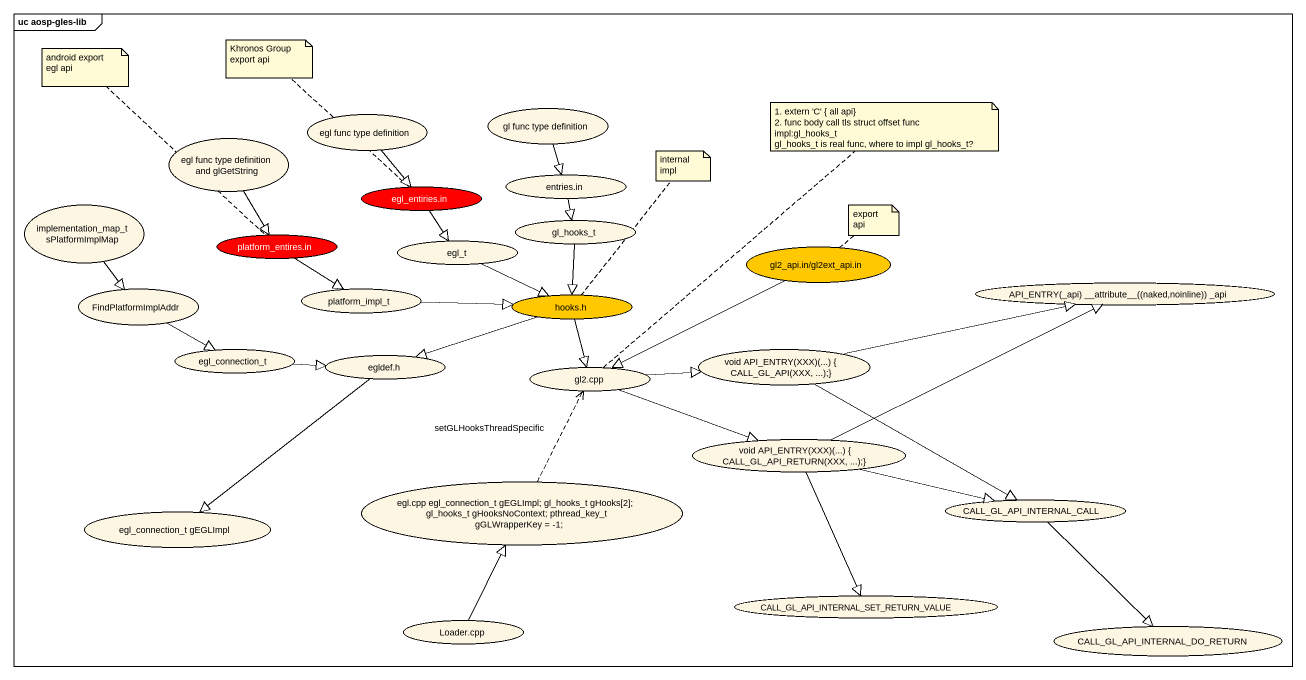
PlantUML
@startuml
mainframe uc aosp-gles-lib
usecase "egl func type definition" as egl_func_type_definition
usecase "gl func type definition" as gl_func_type_definition
usecase "egl func type definition and glGetString" as egl_func_type_definition_2
usecase "implementation_map_t sPlatformImplMap" as implementation_map_t
usecase "egl_entiries.in" as egl_entiries_in #FF0000
usecase "entries.in" as entries_in
usecase "platform_entires.in" as platform_entires_in #FF0000
usecase egl_t
usecase gl_hooks_t
usecase "gl2_api.in/gl2ext_api.in" as gl2_api_in_gl2ext_api_in #FFC800
usecase "API_ENTRY(_api) ~__attribute~__((naked,noinline)) _api" as API_ENTRY_api_attribute
usecase FindPlatformImplAddr
usecase platform_impl_t
usecase "hooks.h" as hooks_h #FFC800
usecase egl_connection_t
usecase "egldef.h" as egldef_h
usecase "void API_ENTRY(XXX)(...) { CALL_GL_API(XXX, ...);}" as void_API_ENTRY_XXX_CALL_GL
usecase "gl2.cpp" as gl2_cpp
usecase "void API_ENTRY(XXX)(...) { CALL_GL_API_RETURN(XXX, ...);}" as void_API_ENTRY_XXX_CALL_GL_2
usecase "egl_connection_t gEGLImpl" as egl_connection_t_gEGLImpl
usecase "egl.cpp egl_connection_t gEGLImpl; gl_hooks_t gHooks[2]; gl_hooks_t gHooksNoContext; pthread_key_t gGLWrapperKey = -1;" as egl_cpp_egl_connection_t
usecase CALL_GL_API_INTERNAL_CALL
usecase "Loader.cpp" as Loader_cpp
usecase "CALL_GL_API_INTERNAL_SET_RETURN_VALUE" as CALL_GL_API_INTERNAL_SET
usecase "CALL_GL_API_INTERNAL_DO_RETURN" as CALL_GL_API_INTERNAL_DO
egl_func_type_definition --|> egl_entiries_in
gl_func_type_definition --|> entries_in
egl_func_type_definition_2 --|> platform_entires_in
implementation_map_t --|> FindPlatformImplAddr
egl_entiries_in --|> egl_t
entries_in --|> gl_hooks_t
platform_entires_in --|> platform_impl_t
egl_t -right-|> hooks_h
gl_hooks_t --|> hooks_h
gl2_api_in_gl2ext_api_in -left-|> gl2_cpp
FindPlatformImplAddr -right-|> egl_connection_t
platform_impl_t -right-|> hooks_h
hooks_h -left-|> egldef_h
hooks_h --|> gl2_cpp
egl_connection_t -right-|> egldef_h
egldef_h --|> egl_connection_t_gEGLImpl
void_API_ENTRY_XXX_CALL_GL -right-|> API_ENTRY_api_attribute
void_API_ENTRY_XXX_CALL_GL -right-|> CALL_GL_API_INTERNAL_CALL
gl2_cpp -right-|> void_API_ENTRY_XXX_CALL_GL
gl2_cpp -right-|> void_API_ENTRY_XXX_CALL_GL_2
void_API_ENTRY_XXX_CALL_GL_2 -right-|> API_ENTRY_api_attribute
void_API_ENTRY_XXX_CALL_GL_2 -right-|> CALL_GL_API_INTERNAL_CALL
void_API_ENTRY_XXX_CALL_GL_2 --|> CALL_GL_API_INTERNAL_SET
egl_cpp_egl_connection_t .up.> gl2_cpp : setGLHooksThreadSpecific
CALL_GL_API_INTERNAL_CALL --|> CALL_GL_API_INTERNAL_DO
Loader_cpp -up-|> egl_cpp_egl_connection_t
note top of platform_entires_in : android export egl api
note top of egl_entiries_in : Khronos Group export api
note top of gl2_cpp
  1. extern 'C' { all api}
  2. func body call tls struct offset func impl:gl_hooks_t
  gl_hooks_t is real func, where to impl gl_hooks_t?
end note
note top of hooks_h : internal impl
note top of gl2_api_in_gl2ext_api_in : export api
@enduml
